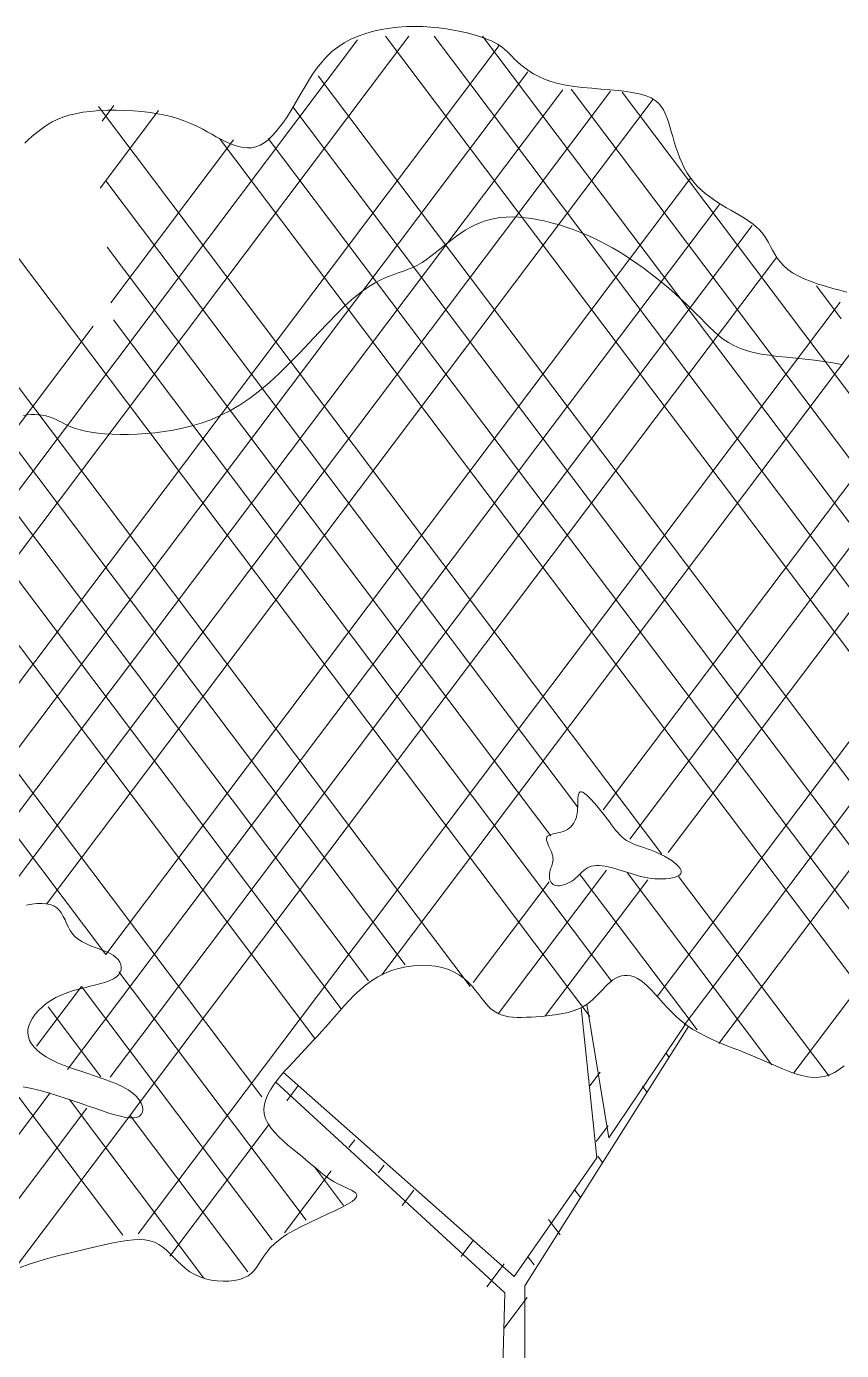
# Model space of a CAD drawing. Header units: metres. Extents: x -2401 to 2401, y 1 to 4503.
# Drawn here: x -977 to 700, y 1778 to 4503 of the extents above; entities that cross this region are included whole.
import ezdxf

# ---------------------------------------------------------------- set-up
doc = ezdxf.new("R2010")
doc.units = ezdxf.units.M
doc.layers.add('A-DETL-GENF', color=92, linetype='Continuous', lineweight=18)

# ---------------------------------------------------------------- blocks, each defined once
blk = doc.blocks.new('90 boom_aanzicht - 1_ Boom_Schaduw-3645209-00_0 Basismaterialen')
at = {"layer": 'A-DETL-GENF'}
for p, q in [((-263, 4493.5), (-246.4, 4497.1)), ((-246.4, 4497.1), (-229.5, 4499.9)), ((-229.5, 4499.9), (-212.4, 4501.9)), ((-212.4, 4501.9), (-195.3, 4503)), ((-195.3, 4503), (-178.2, 4503.4)), ((-178.2, 4503.4), (-161.3, 4503)), ((-161.3, 4503), (-144.7, 4502)), ((-144.7, 4502), (-128.6, 4500.4)), ((-128.6, 4500.4), (-113, 4498.3)), ((-113, 4498.3), (-98.1, 4495.9)), ((-323.5, 4469.5), (-309.5, 4477)), ((-309.5, 4477), (-294.7, 4483.4)), ((-294.7, 4483.4), (-279.1, 4488.9)), ((-279.1, 4488.9), (-263, 4493.5)), ((-98.1, 4495.9), (-83.9, 4493.1)), ((-83.9, 4493.1), (-70.5, 4490)), ((-70.5, 4490), (-58.2, 4486.8)), ((-58.2, 4486.8), (-46.9, 4483.5)), ((-46.9, 4483.5), (-36.9, 4480.2)), ((-36.9, 4480.2), (-28.1, 4476.9)), ((-28.1, 4476.9), (-20.4, 4473.7)), ((-20.4, 4473.7), (-13.7, 4470.5)), ((-13.7, 4470.5), (-7.8, 4467.1)), ((-359.5, 4441.1), (-348.5, 4451.6)), ((-348.5, 4451.6), (-336.6, 4461.1)), ((-336.6, 4461.1), (-323.5, 4469.5)), ((-7.8, 4467.1), (-2.4, 4463.6)), ((-2.4, 4463.6), (2.5, 4459.9)), ((2.5, 4459.9), (7.3, 4456)), ((7.3, 4456), (11.9, 4451.7)), ((11.9, 4451.7), (16.7, 4447)), ((16.7, 4447), (21.8, 4442)), ((-387.7, 4405.7), (-378.9, 4418.1)), ((-378.9, 4418.1), (-369.6, 4429.9)), ((-369.6, 4429.9), (-359.5, 4441.1)), ((21.8, 4442), (27.4, 4436.4)), ((27.4, 4436.4), (33.6, 4430.5)), ((33.6, 4430.5), (40.5, 4424.4)), ((40.5, 4424.4), (48.2, 4418.1)), ((48.2, 4418.1), (56.7, 4411.9)), ((-403.7, 4380.1), (-395.9, 4393)), ((-395.9, 4393), (-387.7, 4405.7)), ((56.7, 4411.9), (66.3, 4405.9)), ((66.3, 4405.9), (77, 4400.2)), ((77, 4400.2), (88.9, 4394.8)), ((88.9, 4394.8), (102.1, 4390.1)), ((102.1, 4390.1), (116.7, 4386)), ((-418.6, 4354.3), (-411.2, 4367.2)), ((-411.2, 4367.2), (-403.7, 4380.1)), ((116.7, 4386), (132.8, 4382.7)), ((132.8, 4382.7), (150, 4380.1)), ((150, 4380.1), (168, 4377.9)), ((168, 4377.9), (186.5, 4376.2)), ((186.5, 4376.2), (205, 4374.6)), ((205, 4374.6), (223.3, 4373)), ((223.3, 4373), (241, 4371.4)), ((241, 4371.4), (257.7, 4369.5)), ((257.7, 4369.5), (273, 4367.1)), ((273, 4367.1), (286.7, 4364.2)), ((286.7, 4364.2), (298.4, 4360.5)), ((298.4, 4360.5), (308.3, 4356.2)), ((-433.4, 4329.4), (-426, 4341.7)), ((-426, 4341.7), (-418.6, 4354.3)), ((308.3, 4356.2), (316.5, 4351.1)), ((316.5, 4351.1), (323.4, 4345.4)), ((323.4, 4345.4), (329, 4338.9)), ((329, 4338.9), (333.7, 4331.9)), ((-933.7, 4301.3), (-924.2, 4306.8)), ((-924.2, 4306.8), (-913.9, 4311.9)), ((-913.9, 4311.9), (-902.6, 4316.5)), ((-902.6, 4316.5), (-890.2, 4320.5)), ((-890.2, 4320.5), (-876.5, 4323.9)), ((-876.5, 4323.9), (-861.5, 4326.7)), ((-861.5, 4326.7), (-845.4, 4328.7)), ((-845.4, 4328.7), (-828.4, 4330.1)), ((-828.4, 4330.1), (-810.8, 4330.9)), ((-810.8, 4330.9), (-792.9, 4331.1)), ((-792.9, 4331.1), (-774.9, 4330.7)), ((-774.9, 4330.7), (-757, 4329.8)), ((-757, 4329.8), (-739.7, 4328.3)), ((-739.7, 4328.3), (-723, 4326.4)), ((-723, 4326.4), (-707.2, 4323.9)), ((-707.2, 4323.9), (-692.7, 4321)), ((-692.7, 4321), (-679.2, 4317.8)), ((-679.2, 4317.8), (-666.7, 4314.1)), ((-666.7, 4314.1), (-655.1, 4310.1)), ((-655.1, 4310.1), (-644.2, 4305.8)), ((-456.2, 4296), (-448.5, 4306.4)), ((-448.5, 4306.4), (-440.9, 4317.6)), ((-440.9, 4317.6), (-433.4, 4329.4)), ((333.7, 4331.9), (337.6, 4324.1)), ((337.6, 4324.1), (340.9, 4315.8)), ((340.9, 4315.8), (343.9, 4306.9)), ((343.9, 4306.9), (346.8, 4297.3)), ((-966.1, 4276.6), (-958.5, 4283)), ((-958.5, 4283), (-950.7, 4289.4)), ((-950.7, 4289.4), (-942.5, 4295.5)), ((-942.5, 4295.5), (-933.7, 4301.3)), ((-644.2, 4305.8), (-633.9, 4301.3)), ((-633.9, 4301.3), (-624, 4296.6)), ((-624, 4296.6), (-614.5, 4291.7)), ((-614.5, 4291.7), (-605.2, 4286.7)), ((-605.2, 4286.7), (-596, 4281.6)), ((-596, 4281.6), (-586.7, 4276.5)), ((-472, 4277.8), (-464, 4286.4)), ((-464, 4286.4), (-456.2, 4296)), ((346.8, 4297.3), (349.7, 4287.2)), ((349.7, 4287.2), (352.8, 4276.7)), ((-980.8, 4263.5), (-973.5, 4270)), ((-973.5, 4270), (-966.1, 4276.6)), ((-586.7, 4276.5), (-577.5, 4271.5)), ((-577.5, 4271.5), (-568.2, 4266.8)), ((-568.2, 4266.8), (-559, 4262.6)), ((-559, 4262.6), (-549.8, 4258.9)), ((-549.8, 4258.9), (-540.7, 4256.1)), ((-540.7, 4256.1), (-531.6, 4254.2)), ((-531.6, 4254.2), (-522.7, 4253.3)), ((-522.7, 4253.3), (-513.8, 4253.8)), ((-513.8, 4253.8), (-505.2, 4255.7)), ((-505.2, 4255.7), (-496.6, 4259.1)), ((-496.6, 4259.1), (-488.3, 4264)), ((-488.3, 4264), (-480.1, 4270.3)), ((-480.1, 4270.3), (-472, 4277.8)), ((352.8, 4276.7), (356, 4265.8)), ((356, 4265.8), (359.5, 4254.8)), ((359.5, 4254.8), (363.3, 4243.7)), ((363.3, 4243.7), (367.5, 4232.6)), ((367.5, 4232.6), (372.1, 4221.8)), ((372.1, 4221.8), (377.2, 4211.2)), ((377.2, 4211.2), (382.9, 4201.1)), ((382.9, 4201.1), (389.1, 4191.6)), ((389.1, 4191.6), (396, 4182.7)), ((396, 4182.7), (403.4, 4174.5)), ((403.4, 4174.5), (411.3, 4166.8)), ((411.3, 4166.8), (419.6, 4159.7)), ((419.6, 4159.7), (428.2, 4153.1)), ((428.2, 4153.1), (437, 4146.9)), ((437, 4146.9), (445.9, 4141.1)), ((445.9, 4141.1), (454.8, 4135.6)), ((454.8, 4135.6), (463.7, 4130.4)), ((463.7, 4130.4), (472.4, 4125.4)), ((472.4, 4125.4), (480.9, 4120.5)), ((480.9, 4120.5), (489.1, 4115.8)), ((489.1, 4115.8), (497, 4111.1)), ((-74.2, 4084), (-64.9, 4089.4)), ((-64.9, 4089.4), (-55.3, 4094.3)), ((-55.3, 4094.3), (-45.5, 4098.7)), ((-45.5, 4098.7), (-35.3, 4102.5)), ((-35.3, 4102.5), (-24.7, 4105.6)), ((-24.7, 4105.6), (-13.7, 4108.1)), ((-13.7, 4108.1), (-2.2, 4109.9)), ((-2.2, 4109.9), (9.8, 4111)), ((9.8, 4111), (22.4, 4111.3)), ((22.4, 4111.3), (35.4, 4110.8)), ((35.4, 4110.8), (48.8, 4109.7)), ((48.8, 4109.7), (62.6, 4107.8)), ((62.6, 4107.8), (76.7, 4105.4)), ((76.7, 4105.4), (90.9, 4102.4)), ((90.9, 4102.4), (105.2, 4098.8)), ((105.2, 4098.8), (119.5, 4094.8)), ((119.5, 4094.8), (133.8, 4090.3)), ((133.8, 4090.3), (147.9, 4085.3)), ((497, 4111.1), (504.5, 4106.3)), ((504.5, 4106.3), (511.7, 4101.4)), ((511.7, 4101.4), (518.5, 4096.3)), ((518.5, 4096.3), (524.9, 4091)), ((524.9, 4091), (530.9, 4085.4)), ((-109.9, 4058.3), (-101.2, 4065.2)), ((-101.2, 4065.2), (-92.3, 4071.9)), ((-92.3, 4071.9), (-83.3, 4078.2)), ((-83.3, 4078.2), (-74.2, 4084)), ((147.9, 4085.3), (161.8, 4080)), ((161.8, 4080), (175.5, 4074.3)), ((175.5, 4074.3), (189.1, 4068.3)), ((189.1, 4068.3), (202.5, 4061.8)), ((202.5, 4061.8), (215.8, 4054.9)), ((530.9, 4085.4), (536.4, 4079.3)), ((536.4, 4079.3), (541.3, 4072.8)), ((541.3, 4072.8), (545.8, 4065.8)), ((545.8, 4065.8), (550, 4058.4)), ((-145, 4030.4), (-136.2, 4037.2)), ((-136.2, 4037.2), (-127.4, 4044.2)), ((-127.4, 4044.2), (-118.7, 4051.3)), ((-118.7, 4051.3), (-109.9, 4058.3)), ((215.8, 4054.9), (229, 4047.6)), ((229, 4047.6), (242.1, 4039.9)), ((242.1, 4039.9), (255.1, 4031.8)), ((550, 4058.4), (554.1, 4050.7)), ((554.1, 4050.7), (558.3, 4042.7)), ((558.3, 4042.7), (562.9, 4034.6)), ((562.9, 4034.6), (568.1, 4026.6)), ((-191.5, 4003.5), (-181.8, 4007.6)), ((-181.8, 4007.6), (-172.3, 4012.4)), ((-172.3, 4012.4), (-163.1, 4017.9)), ((-163.1, 4017.9), (-154, 4023.9)), ((-154, 4023.9), (-145, 4030.4)), ((255.1, 4031.8), (268, 4023.3)), ((268, 4023.3), (281, 4014.3)), ((281, 4014.3), (293.9, 4005)), ((568.1, 4026.6), (574.1, 4018.6)), ((574.1, 4018.6), (581.2, 4010.9)), ((581.2, 4010.9), (589.5, 4003.4)), ((-259.6, 3975.9), (-246.6, 3982.6)), ((-246.6, 3982.6), (-234.5, 3987.9)), ((-234.5, 3987.9), (-222.9, 3992.4)), ((-222.9, 3992.4), (-212, 3996.2)), ((-212, 3996.2), (-201.5, 3999.8)), ((-201.5, 3999.8), (-191.5, 4003.5)), ((293.9, 4005), (306.8, 3995.2)), ((306.8, 3995.2), (319.6, 3985.2)), ((319.6, 3985.2), (332.2, 3974.9)), ((589.5, 4003.4), (599.4, 3996.4)), ((599.4, 3996.4), (610.8, 3989.9)), ((610.8, 3989.9), (623.7, 3983.9)), ((623.7, 3983.9), (637.5, 3978.4)), ((-303.7, 3944.9), (-288, 3957.4)), ((-288, 3957.4), (-273.3, 3967.7)), ((-273.3, 3967.7), (-259.6, 3975.9)), ((332.2, 3974.9), (344.5, 3964.5)), ((344.5, 3964.5), (356.6, 3954.1)), ((356.6, 3954.1), (368.3, 3943.6)), ((637.5, 3978.4), (652.1, 3973.3)), ((652.1, 3973.3), (667.1, 3968.6)), ((667.1, 3968.6), (682.1, 3964.3)), ((682.1, 3964.3), (696.9, 3960.3)), ((696.9, 3960.3), (710.9, 3956.6)), ((-338, 3912.5), (-320.4, 3929.8)), ((-320.4, 3929.8), (-303.7, 3944.9)), ((368.3, 3943.6), (379.6, 3933.1)), ((379.6, 3933.1), (390.4, 3922.8)), ((-356.5, 3893.5), (-338, 3912.5)), ((390.4, 3922.8), (400.6, 3912.7)), ((400.6, 3912.7), (410.4, 3902.9)), ((410.4, 3902.9), (419.7, 3893.4)), ((-395.4, 3852.4), (-375.7, 3873.4)), ((-375.7, 3873.4), (-356.5, 3893.5)), ((419.7, 3893.4), (428.8, 3884.3)), ((428.8, 3884.3), (438, 3875.6)), ((438, 3875.6), (447.3, 3867.5)), ((-415.6, 3831.2), (-395.4, 3852.4)), ((447.3, 3867.5), (457, 3859.9)), ((457, 3859.9), (467.4, 3852.9)), ((467.4, 3852.9), (478.6, 3846.6)), ((478.6, 3846.6), (490.7, 3841.1)), ((-436, 3810.2), (-415.6, 3831.2)), ((490.7, 3841.1), (504.1, 3836.3)), ((504.1, 3836.3), (518.8, 3832.4)), ((518.8, 3832.4), (534.7, 3829.2)), ((534.7, 3829.2), (551.6, 3826.6)), ((551.6, 3826.6), (569.4, 3824.4)), ((569.4, 3824.4), (587.7, 3822.4)), ((587.7, 3822.4), (606.5, 3820.5)), ((606.5, 3820.5), (625.6, 3818.6)), ((625.6, 3818.6), (644.7, 3816.5)), ((644.7, 3816.5), (663.6, 3814.1)), ((-477.4, 3770.8), (-456.7, 3789.9)), ((-456.7, 3789.9), (-436, 3810.2)), ((663.6, 3814.1), (682.2, 3811.2)), ((682.2, 3811.2), (700.3, 3807.6)), ((-498, 3753.2), (-477.4, 3770.8)), ((-538.6, 3724.2), (-518.4, 3737.8)), ((-518.4, 3737.8), (-498, 3753.2)), ((-578.4, 3702.5), (-558.6, 3712.5)), ((-558.6, 3712.5), (-538.6, 3724.2)), ((-983.2, 3702.6), (-975.7, 3704)), ((-975.7, 3704), (-968, 3704.7)), ((-968, 3704.7), (-960.3, 3704.8)), ((-960.3, 3704.8), (-952.5, 3704.3)), ((-952.5, 3704.3), (-944.9, 3703.4)), ((-944.9, 3703.4), (-937.6, 3701.9)), ((-937.6, 3701.9), (-930.6, 3700)), ((-930.6, 3700), (-924.1, 3697.6)), ((-924.1, 3697.6), (-917.8, 3694.9)), ((-917.8, 3694.9), (-911.7, 3691.9)), ((-911.7, 3691.9), (-905.5, 3688.7)), ((-905.5, 3688.7), (-899, 3685.5)), ((-899, 3685.5), (-892.1, 3682.2)), ((-892.1, 3682.2), (-884.5, 3678.9)), ((-656, 3676.3), (-636.8, 3681.1)), ((-636.8, 3681.1), (-617.5, 3686.9)), ((-617.5, 3686.9), (-598, 3694)), ((-598, 3694), (-578.4, 3702.5)), ((-884.5, 3678.9), (-876.1, 3675.8)), ((-876.1, 3675.8), (-866.6, 3672.9)), ((-866.6, 3672.9), (-855.9, 3670.3)), ((-855.9, 3670.3), (-843.9, 3668.1)), ((-843.9, 3668.1), (-830.6, 3666.2)), ((-830.6, 3666.2), (-816.2, 3664.8)), ((-816.2, 3664.8), (-800.8, 3663.9)), ((-800.8, 3663.9), (-784.4, 3663.4)), ((-784.4, 3663.4), (-767.4, 3663.5)), ((-767.4, 3663.5), (-749.6, 3664.1)), ((-749.6, 3664.1), (-731.4, 3665.3)), ((-731.4, 3665.3), (-712.9, 3667)), ((-712.9, 3667), (-694, 3669.4)), ((-694, 3669.4), (-675.1, 3672.4)), ((-675.1, 3672.4), (-656, 3676.3)), ((158.2, 2919.4), (157.8, 2914.8)), ((159, 2923.2), (158.2, 2919.4)), ((160.2, 2926), (159, 2923.2)), ((162, 2927.7), (160.2, 2926)), ((164.4, 2928.1), (162, 2927.7)), ((167.6, 2927.1), (164.4, 2928.1)), ((171.4, 2924.7), (167.6, 2927.1)), ((175.8, 2921.1), (171.4, 2924.7)), ((180.7, 2916.6), (175.8, 2921.1)), ((185.9, 2911.3), (180.7, 2916.6)), ((157.1, 2892.4), (156.5, 2886.7)), ((157.3, 2898.3), (157.1, 2892.4)), ((157.5, 2904.1), (157.3, 2898.3)), ((157.6, 2909.6), (157.5, 2904.1)), ((157.8, 2914.8), (157.6, 2909.6)), ((191.3, 2905.4), (185.9, 2911.3)), ((196.8, 2899), (191.3, 2905.4)), ((202.3, 2892.3), (196.8, 2899)), ((207.7, 2885.5), (202.3, 2892.3)), ((148.7, 2862.8), (146.1, 2859.1)), ((151, 2866.9), (148.7, 2862.8)), ((152.9, 2871.3), (151, 2866.9)), ((154.5, 2876.1), (152.9, 2871.3)), ((155.7, 2881.2), (154.5, 2876.1)), ((156.5, 2886.7), (155.7, 2881.2)), ((212.9, 2878.8), (207.7, 2885.5)), ((217.8, 2872.4), (212.9, 2878.8)), ((222.4, 2866.1), (217.8, 2872.4)), ((226.9, 2860.2), (222.4, 2866.1)), ((93.8, 2834.4), (93.2, 2831.7)), ((95.4, 2836.6), (93.8, 2834.4)), ((97.8, 2838.4), (95.4, 2836.6)), ((101, 2839.8), (97.8, 2838.4)), ((104.7, 2841), (101, 2839.8)), ((108.9, 2842), (104.7, 2841)), ((113.4, 2843), (108.9, 2842)), ((118.1, 2844), (113.4, 2843)), ((122.8, 2845.2), (118.1, 2844)), ((127.5, 2846.5), (122.8, 2845.2)), ((131.9, 2848.2), (127.5, 2846.5)), ((136, 2850.4), (131.9, 2848.2)), ((139.7, 2852.9), (136, 2850.4)), ((143.1, 2855.8), (139.7, 2852.9)), ((146.1, 2859.1), (143.1, 2855.8)), ((231.1, 2854.6), (226.9, 2860.2)), ((235.3, 2849.3), (231.1, 2854.6)), ((239.6, 2844.3), (235.3, 2849.3)), ((243.8, 2839.7), (239.6, 2844.3)), ((248.3, 2835.4), (243.8, 2839.7)), ((252.9, 2831.5), (248.3, 2835.4)), ((93.2, 2831.7), (93.3, 2828.5)), ((93.3, 2828.5), (94.2, 2825)), ((94.2, 2825), (95.5, 2821.1)), ((95.5, 2821.1), (97.3, 2817)), ((97.3, 2817), (99.2, 2812.8)), ((99.2, 2812.8), (101.2, 2808.5)), ((101.2, 2808.5), (103, 2804.2)), ((257.8, 2828.1), (252.9, 2831.5)), ((263, 2825), (257.8, 2828.1)), ((268.5, 2822.3), (263, 2825)), ((274.3, 2819.9), (268.5, 2822.3)), ((280.4, 2817.6), (274.3, 2819.9)), ((286.7, 2815.4), (280.4, 2817.6)), ((293.2, 2813.2), (286.7, 2815.4)), ((300, 2810.9), (293.2, 2813.2)), ((306.9, 2808.5), (300, 2810.9)), ((314, 2805.7), (306.9, 2808.5)), ((103, 2804.2), (104.6, 2800)), ((104.6, 2800), (105.8, 2796)), ((105.6, 2781.9), (104.7, 2778.7)), ((106.2, 2785.2), (105.6, 2781.9)), ((105.8, 2796), (106.4, 2792.2)), ((106.5, 2788.6), (106.2, 2785.2)), ((106.4, 2792.2), (106.5, 2788.6)), ((321.2, 2802.7), (314, 2805.7)), ((328.5, 2799.3), (321.2, 2802.7)), ((335.8, 2795.5), (328.5, 2799.3)), ((342.8, 2791.4), (335.8, 2795.5)), ((349.4, 2787.2), (342.8, 2791.4)), ((355.4, 2782.9), (349.4, 2787.2)), ((360.7, 2778.5), (355.4, 2782.9)), ((99.2, 2759.8), (99, 2756.5)), ((99, 2756.5), (99.1, 2753.2)), ((99.1, 2753.2), (99.4, 2749.9)), ((99.8, 2763.1), (99.2, 2759.8)), ((100.6, 2766.3), (99.8, 2763.1)), ((101.6, 2769.5), (100.6, 2766.3)), ((102.6, 2772.5), (101.6, 2769.5)), ((103.7, 2775.6), (102.6, 2772.5)), ((104.7, 2778.7), (103.7, 2775.6)), ((152.8, 2750.1), (156.3, 2753.3)), ((156.3, 2753.3), (159.6, 2756.6)), ((159.6, 2756.6), (162.9, 2759.9)), ((162.9, 2759.9), (166.3, 2763.2)), ((166.3, 2763.2), (169.7, 2766.2)), ((169.7, 2766.2), (173.3, 2769.1)), ((173.3, 2769.1), (177.1, 2771.5)), ((177.1, 2771.5), (181.2, 2773.6)), ((181.2, 2773.6), (185.7, 2775.1)), ((185.7, 2775.1), (190.6, 2776)), ((190.6, 2776), (195.9, 2776.4)), ((195.9, 2776.4), (201.6, 2776.3)), ((201.6, 2776.3), (207.6, 2775.7)), ((207.6, 2775.7), (213.8, 2774.8)), ((213.8, 2774.8), (220.2, 2773.5)), ((220.2, 2773.5), (226.8, 2772)), ((226.8, 2772), (233.5, 2770.2)), ((233.5, 2770.2), (240.2, 2768.2)), ((240.2, 2768.2), (246.9, 2766.1)), ((246.9, 2766.1), (253.6, 2764)), ((253.6, 2764), (260.3, 2761.8)), ((260.3, 2761.8), (267, 2759.6)), ((267, 2759.6), (273.7, 2757.6)), ((273.7, 2757.6), (280.5, 2755.6)), ((280.5, 2755.6), (287.3, 2753.8)), ((287.3, 2753.8), (294.3, 2752.1)), ((358.1, 2752.5), (363, 2754.5)), ((365, 2774.3), (360.7, 2778.5)), ((363, 2754.5), (366.8, 2756.8)), ((368.2, 2770.2), (365, 2774.3)), ((366.8, 2756.8), (369.4, 2759.6)), ((370.1, 2766.3), (368.2, 2770.2)), ((369.4, 2759.6), (370.5, 2762.8)), ((370.5, 2762.8), (370.1, 2766.3)), ((99.4, 2749.9), (100.2, 2746.9)), ((100.2, 2746.9), (101.2, 2744)), ((101.2, 2744), (102.7, 2741.4)), ((102.7, 2741.4), (104.5, 2739.1)), ((104.5, 2739.1), (106.8, 2737.3)), ((106.8, 2737.3), (109.5, 2735.9)), ((109.5, 2735.9), (112.6, 2735)), ((112.6, 2735), (116.1, 2734.7)), ((116.1, 2734.7), (119.9, 2734.8)), ((119.9, 2734.8), (124, 2735.4)), ((124, 2735.4), (128.2, 2736.4)), ((128.2, 2736.4), (132.5, 2737.9)), ((132.5, 2737.9), (136.8, 2739.7)), ((136.8, 2739.7), (141, 2741.8)), ((141, 2741.8), (145.1, 2744.3)), ((145.1, 2744.3), (149.1, 2747.1)), ((149.1, 2747.1), (152.8, 2750.1)), ((294.3, 2752.1), (301.4, 2750.8)), ((301.4, 2750.8), (308.6, 2749.7)), ((308.6, 2749.7), (316, 2749)), ((316, 2749), (323.6, 2748.6)), ((323.6, 2748.6), (331.2, 2748.6)), ((331.2, 2748.6), (338.6, 2749)), ((338.6, 2749), (345.7, 2749.8)), ((345.7, 2749.8), (352.2, 2751)), ((352.2, 2751), (358.1, 2752.5)), ((-946, 2698.4), (-956, 2698)), ((-936.7, 2697.8), (-946, 2698.4)), ((-966.5, 2696.7), (-977.3, 2694.6)), ((-956, 2698), (-966.5, 2696.7)), ((-928.3, 2696.1), (-936.7, 2697.8)), ((-920.9, 2693.3), (-928.3, 2696.1)), ((-914.7, 2689.2), (-920.9, 2693.3)), ((-909.6, 2684), (-914.7, 2689.2)), ((-905.3, 2678), (-909.6, 2684)), ((-901.5, 2671.4), (-905.3, 2678)), ((-898, 2664.3), (-901.5, 2671.4)), ((-894.7, 2657), (-898, 2664.3)), ((-891.1, 2649.7), (-894.7, 2657)), ((-887.2, 2642.6), (-891.1, 2649.7)), ((-882.6, 2635.9), (-887.2, 2642.6)), ((-877.2, 2629.8), (-882.6, 2635.9)), ((-870.8, 2624.5), (-877.2, 2629.8)), ((-863.4, 2619.8), (-870.8, 2624.5)), ((-855.4, 2615.7), (-863.4, 2619.8)), ((-846.9, 2612), (-855.4, 2615.7)), ((-838.2, 2608.6), (-846.9, 2612)), ((-829.5, 2605.4), (-838.2, 2608.6)), ((-821, 2602.3), (-829.5, 2605.4)), ((-812.8, 2599), (-821, 2602.3)), ((-805.3, 2595.5), (-812.8, 2599)), ((-798.7, 2591.6), (-805.3, 2595.5)), ((-793.1, 2587.3), (-798.7, 2591.6)), ((-788.6, 2582.6), (-793.1, 2587.3)), ((-785.3, 2577.6), (-788.6, 2582.6)), ((-783.1, 2572.4), (-785.3, 2577.6)), ((-784.4, 2556.7), (-782.6, 2561.9)), ((-782.2, 2567.1), (-783.1, 2572.4)), ((-782.6, 2561.9), (-782.2, 2567.1)), ((-211.4, 2564.7), (-226.3, 2560.2)), ((-196.1, 2568), (-211.4, 2564.7)), ((-180.7, 2570.1), (-196.1, 2568)), ((-165.4, 2570.9), (-180.7, 2570.1)), ((-150.3, 2570.5), (-165.4, 2570.9)), ((-135.7, 2568.9), (-150.3, 2570.5)), ((-121.8, 2566.1), (-135.7, 2568.9)), ((-108.7, 2562.1), (-121.8, 2566.1)), ((-96.8, 2557), (-108.7, 2562.1)), ((-824.2, 2533.3), (-814.3, 2536.3)), ((-814.3, 2536.3), (-805.5, 2539.5)), ((-805.5, 2539.5), (-798, 2543.1)), ((-798, 2543.1), (-792, 2547.3)), ((-792, 2547.3), (-787.5, 2551.9)), ((-787.5, 2551.9), (-784.4, 2556.7)), ((-267.3, 2539.1), (-279.6, 2529.9)), ((-254.4, 2547.3), (-267.3, 2539.1)), ((-240.7, 2554.4), (-254.4, 2547.3)), ((-226.3, 2560.2), (-240.7, 2554.4)), ((-86.1, 2550.9), (-96.8, 2557)), ((-76.5, 2543.8), (-86.1, 2550.9)), ((-67.9, 2536), (-76.5, 2543.8)), ((-60.1, 2527.7), (-67.9, 2536)), ((224.2, 2536.4), (218.7, 2531.3)), ((229.8, 2540.8), (224.2, 2536.4)), ((235.5, 2544.5), (229.8, 2540.8)), ((241.4, 2547.3), (235.5, 2544.5)), ((247.5, 2549.2), (241.4, 2547.3)), ((253.7, 2550.2), (247.5, 2549.2)), ((260, 2550.2), (253.7, 2550.2)), ((266.5, 2549.2), (260, 2550.2)), ((273.2, 2547.2), (266.5, 2549.2)), ((280, 2544.1), (273.2, 2547.2)), ((286.9, 2539.9), (280, 2544.1)), ((294, 2534.5), (286.9, 2539.9)), ((-916.8, 2504.4), (-905.9, 2509.7)), ((-905.9, 2509.7), (-894.4, 2514.3)), ((-894.4, 2514.3), (-882.4, 2518.2)), ((-882.4, 2518.2), (-870.3, 2521.7)), ((-870.3, 2521.7), (-858.2, 2524.8)), ((-858.2, 2524.8), (-846.3, 2527.7)), ((-846.3, 2527.7), (-834.9, 2530.5)), ((-834.9, 2530.5), (-824.2, 2533.3)), ((-302.5, 2509.5), (-313.2, 2498.7)), ((-291.3, 2520), (-302.5, 2509.5)), ((-279.6, 2529.9), (-291.3, 2520)), ((-52.9, 2519.3), (-60.1, 2527.7)), ((-46.3, 2510.8), (-52.9, 2519.3)), ((-39.9, 2502.6), (-46.3, 2510.8)), ((195.6, 2507.3), (189.1, 2501.2)), ((201.7, 2513.5), (195.6, 2507.3)), ((207.6, 2519.7), (201.7, 2513.5)), ((213.2, 2525.7), (207.6, 2519.7)), ((218.7, 2531.3), (213.2, 2525.7)), ((301.2, 2528), (294, 2534.5)), ((308.6, 2520.5), (301.2, 2528)), ((316.3, 2512.2), (308.6, 2520.5)), ((324.3, 2503.2), (316.3, 2512.2)), ((-952.8, 2477.8), (-945.2, 2485.1)), ((-945.2, 2485.1), (-936.5, 2492.1)), ((-936.5, 2492.1), (-927.1, 2498.5)), ((-927.1, 2498.5), (-916.8, 2504.4)), ((-323.4, 2487.6), (-333.3, 2476.4)), ((-313.2, 2498.7), (-323.4, 2487.6)), ((-33.7, 2494.8), (-39.9, 2502.6)), ((-27.6, 2487.7), (-33.7, 2494.8)), ((-21.2, 2481.5), (-27.6, 2487.7)), ((-14.6, 2476.4), (-21.2, 2481.5)), ((157.2, 2480.7), (147.6, 2477.1)), ((166.2, 2484.9), (157.2, 2480.7)), ((164.6, 2484.2), (196.7, 2174.6)), ((174.5, 2489.8), (166.2, 2484.9)), ((182.1, 2495.3), (174.5, 2489.8)), ((176, 2491), (221.6, 2216)), ((189.1, 2501.2), (182.1, 2495.3)), ((332.6, 2493.9), (324.3, 2503.2)), ((341.4, 2484.2), (332.6, 2493.9)), ((350.8, 2474.6), (341.4, 2484.2)), ((-972.4, 2446.6), (-969.3, 2454.5)), ((-969.3, 2454.5), (-965, 2462.4)), ((-965, 2462.4), (-959.5, 2470.2)), ((-959.5, 2470.2), (-952.8, 2477.8)), ((-352, 2454.7), (-361.1, 2444.5)), ((-342.8, 2465.4), (-352, 2454.7)), ((-333.3, 2476.4), (-342.8, 2465.4)), ((-7.6, 2472.3), (-14.6, 2476.4)), ((-0.3, 2469.2), (-7.6, 2472.3)), ((7.4, 2466.8), (-0.3, 2469.2)), ((15.4, 2465.2), (7.4, 2466.8)), ((23.9, 2464.2), (15.4, 2465.2)), ((32.7, 2463.8), (23.9, 2464.2)), ((41.9, 2463.7), (32.7, 2463.8)), ((51.6, 2463.9), (41.9, 2463.7)), ((61.6, 2464.4), (51.6, 2463.9)), ((72.1, 2465), (61.6, 2464.4)), ((82.9, 2465.7), (72.1, 2465)), ((93.9, 2466.7), (82.9, 2465.7)), ((104.9, 2468), (93.9, 2466.7)), ((116, 2469.6), (104.9, 2468)), ((126.8, 2471.6), (116, 2469.6)), ((137.4, 2474.1), (126.8, 2471.6)), ((147.6, 2477.1), (137.4, 2474.1)), ((360.7, 2465), (350.8, 2474.6)), ((371.2, 2455.8), (360.7, 2465)), ((382.4, 2447.2), (371.2, 2455.8)), ((-974.5, 2431.1), (-974.2, 2438.8)), ((-973.3, 2423.5), (-974.5, 2431.1)), ((-974.2, 2438.8), (-972.4, 2446.6)), ((-369.9, 2434.7), (-378.5, 2425.2)), ((-361.1, 2444.5), (-369.9, 2434.7)), ((385.1, 2445.3), (48.3, 1911.3)), ((221.6, 2216), (379.3, 2449.6)), ((394.4, 2439.1), (382.4, 2447.2)), ((407, 2431.7), (394.4, 2439.1)), ((420.3, 2424.8), (407, 2431.7)), ((-970.8, 2416.2), (-973.3, 2423.5)), ((-966.8, 2409), (-970.8, 2416.2)), ((-961.4, 2402.1), (-966.8, 2409)), ((-954.6, 2395.3), (-961.4, 2402.1)), ((-395.4, 2407.1), (-403.8, 2398.2)), ((-387, 2416.1), (-395.4, 2407.1)), ((-378.5, 2425.2), (-387, 2416.1)), ((434, 2418.3), (420.3, 2424.8)), ((448.1, 2412.2), (434, 2418.3)), ((462.5, 2406.2), (448.1, 2412.2)), ((477.2, 2400.4), (462.5, 2406.2)), ((492, 2394.6), (477.2, 2400.4)), ((-946.4, 2388.8), (-954.6, 2395.3)), ((-936.8, 2382.5), (-946.4, 2388.8)), ((-925.8, 2376.4), (-936.8, 2382.5)), ((-913.4, 2370.5), (-925.8, 2376.4)), ((-428.6, 2371.7), (-436.9, 2362.7)), ((-420.3, 2380.6), (-428.6, 2371.7)), ((-412.1, 2389.4), (-420.3, 2380.6)), ((-403.8, 2398.2), (-412.1, 2389.4)), ((506.8, 2388.7), (492, 2394.6)), ((521.6, 2382.6), (506.8, 2388.7)), ((536.2, 2376.3), (521.6, 2382.6)), ((550.7, 2369.9), (536.2, 2376.3)), ((-899.6, 2364.9), (-913.4, 2370.5)), ((-884.8, 2359.5), (-899.6, 2364.9)), ((-869.3, 2354.1), (-884.8, 2359.5)), ((-853.4, 2348.9), (-869.3, 2354.1)), ((-837.4, 2343.6), (-853.4, 2348.9)), ((-453.5, 2343.9), (-461.4, 2334.3)), ((-445.3, 2353.4), (-453.5, 2343.9)), ((26.8, 1930.3), (-448.2, 2350)), ((-436.9, 2362.7), (-445.3, 2353.4)), ((564.9, 2363.7), (550.7, 2369.9)), ((578.9, 2357.8), (564.9, 2363.7)), ((592.5, 2352.4), (578.9, 2357.8)), ((605.8, 2347.8), (592.5, 2352.4)), ((618.6, 2344), (605.8, 2347.8)), ((631, 2341.4), (618.6, 2344)), ((675.4, 2345.8), (665.1, 2342.3)), ((685.5, 2350.6), (675.4, 2345.8)), ((695.5, 2356.7), (685.5, 2350.6)), ((705.4, 2363.8), (695.5, 2356.7)), ((-983.8, 2321), (-966.5, 2317.4)), ((-966.5, 2317.4), (-949.1, 2313.1)), ((-821.6, 2338.2), (-837.4, 2343.6)), ((-806.5, 2332.7), (-821.6, 2338.2)), ((-792.3, 2326.9), (-806.5, 2332.7)), ((-779.3, 2320.9), (-792.3, 2326.9)), ((-768, 2314.6), (-779.3, 2320.9)), ((-468.7, 2324.5), (-475.2, 2314.6)), ((-461.4, 2334.3), (-468.7, 2324.5)), ((7.1, 1896.7), (-464.4, 2330.2)), ((642.9, 2340.1), (631, 2341.4)), ((654.3, 2340.4), (642.9, 2340.1)), ((665.1, 2342.3), (654.3, 2340.4)), ((-949.1, 2313.1), (-931.7, 2308.3)), ((-931.7, 2308.3), (-914.5, 2303.2)), ((-914.5, 2303.2), (-897.5, 2297.7)), ((-897.5, 2297.7), (-881, 2292.2)), ((-881, 2292.2), (-864.9, 2286.6)), ((-758.5, 2307.9), (-768, 2314.6)), ((-750.9, 2300.9), (-758.5, 2307.9)), ((-745.1, 2293.9), (-750.9, 2300.9)), ((-741, 2287), (-745.1, 2293.9)), ((-484.8, 2294.7), (-487.6, 2284.8)), ((-480.6, 2304.7), (-484.8, 2294.7)), ((-475.2, 2314.6), (-480.6, 2304.7)), ((-864.9, 2286.6), (-849.5, 2281.2)), ((-849.5, 2281.2), (-834.7, 2276)), ((-834.7, 2276), (-820.7, 2271.1)), ((-820.7, 2271.1), (-807.6, 2266.8)), ((-807.6, 2266.8), (-795.3, 2263.1)), ((-795.3, 2263.1), (-784, 2260.1)), ((-745, 2260.4), (-741.1, 2264.1)), ((-741.1, 2264.1), (-738.8, 2268.8)), ((-738.6, 2280.4), (-741, 2287)), ((-738.8, 2268.8), (-737.9, 2274.2)), ((-737.9, 2274.2), (-738.6, 2280.4)), ((-487.6, 2284.8), (-488.7, 2274.9)), ((-488.7, 2274.9), (-487.9, 2265.1)), ((-487.9, 2265.1), (-485, 2255.4)), ((-784, 2260.1), (-773.8, 2258)), ((-773.8, 2258), (-764.7, 2256.8)), ((-764.7, 2256.8), (-756.8, 2256.8)), ((-756.8, 2256.8), (-750.2, 2258)), ((-750.2, 2258), (-745, 2260.4)), ((-485, 2255.4), (-480.3, 2245.8)), ((-480.3, 2245.8), (-474.1, 2236.4)), ((-474.1, 2236.4), (-466.6, 2227.2)), ((-466.6, 2227.2), (-458.1, 2218.2)), ((-458.1, 2218.2), (-448.8, 2209.4)), ((-448.8, 2209.4), (-439.1, 2200.9)), ((-439.1, 2200.9), (-429.3, 2192.7)), ((-429.3, 2192.7), (-419.6, 2184.8)), ((-419.6, 2184.8), (-410.2, 2177.2)), ((-410.2, 2177.2), (-401.5, 2170)), ((-401.5, 2170), (-393.4, 2163.1)), ((-393.4, 2163.1), (-385.7, 2156.6)), ((-385.7, 2156.6), (-378.4, 2150.4)), ((196.7, 2174.6), (26.8, 1930.3)), ((-378.4, 2150.4), (-371.4, 2144.6)), ((-371.4, 2144.6), (-364.5, 2139.1)), ((-364.5, 2139.1), (-357.7, 2134.1)), ((-357.7, 2134.1), (-350.8, 2129.4)), ((-350.8, 2129.4), (-343.8, 2125.1)), ((-343.8, 2125.1), (-336.6, 2121.1)), ((-336.6, 2121.1), (-329.1, 2117.5)), ((-329.1, 2117.5), (-321.6, 2114.2)), ((-321.6, 2114.2), (-314.6, 2111.1)), ((-314.6, 2111.1), (-308.2, 2108)), ((-308.2, 2108), (-303.1, 2104.9)), ((-303.1, 2104.9), (-299.4, 2101.6)), ((-299.4, 2101.6), (-297.6, 2098.1)), ((-328.6, 2072.7), (-342.8, 2065.9)), ((-316.5, 2079.1), (-328.6, 2072.7)), ((-307.2, 2084.7), (-316.5, 2079.1)), ((-301.2, 2089.7), (-307.2, 2084.7)), ((-298.1, 2094.1), (-301.2, 2089.7)), ((-297.6, 2098.1), (-298.1, 2094.1)), ((-375.6, 2050.7), (-393, 2042.5)), ((-358.7, 2058.5), (-375.6, 2050.7)), ((-342.8, 2065.9), (-358.7, 2058.5)), ((-426.7, 2025.3), (-442, 2016.5)), ((-410.2, 2034), (-426.7, 2025.3)), ((-393, 2042.5), (-410.2, 2034)), ((-832.2, 1992.2), (-850.4, 1988)), ((-815, 1996.2), (-832.2, 1992.2)), ((-799, 1999.6), (-815, 1996.2)), ((-784, 2002.5), (-799, 1999.6)), ((-770, 2004.6), (-784, 2002.5)), ((-757, 2006), (-770, 2004.6)), ((-744.9, 2006.4), (-757, 2006)), ((-733.7, 2005.7), (-744.9, 2006.4)), ((-723.4, 2003.9), (-733.7, 2005.7)), ((-713.8, 2000.8), (-723.4, 2003.9)), ((-705, 1996.4), (-713.8, 2000.8)), ((-696.8, 1990.8), (-705, 1996.4)), ((-688.9, 1984.3), (-696.8, 1990.8)), ((-475.5, 1989.5), (-482.8, 1980.8)), ((-466.4, 1998.5), (-475.5, 1989.5)), ((-455.3, 2007.5), (-466.4, 1998.5)), ((-442, 2016.5), (-455.3, 2007.5)), ((-931.4, 1968.1), (-951.8, 1962.2)), ((-910.6, 1973.5), (-931.4, 1968.1)), ((-890, 1978.7), (-910.6, 1973.5)), ((-869.8, 1983.5), (-890, 1978.7)), ((-850.4, 1988), (-869.8, 1983.5)), ((-681.3, 1977.2), (-688.9, 1984.3)), ((-673.8, 1969.6), (-681.3, 1977.2)), ((-666.2, 1961.9), (-673.8, 1969.6)), ((-494.2, 1964), (-499, 1956.3)), ((-489, 1972.2), (-494.2, 1964)), ((-482.8, 1980.8), (-489, 1972.2)), ((-971.6, 1955.8), (-990.4, 1949)), ((-951.8, 1962.2), (-971.6, 1955.8)), ((-658.2, 1954.2), (-666.2, 1961.9)), ((-649.9, 1946.9), (-658.2, 1954.2)), ((-640.9, 1940.2), (-649.9, 1946.9)), ((-631.1, 1934.3), (-640.9, 1940.2)), ((-514.5, 1936.7), (-521.3, 1931.6)), ((-508.7, 1942.5), (-514.5, 1936.7)), ((-503.7, 1949.1), (-508.7, 1942.5)), ((-499, 1956.3), (-503.7, 1949.1)), ((-620.4, 1929.5), (-631.1, 1934.3)), ((-609, 1925.7), (-620.4, 1929.5)), ((-597.1, 1922.9), (-609, 1925.7)), ((-584.9, 1921.2), (-597.1, 1922.9)), ((-572.8, 1920.5), (-584.9, 1921.2)), ((-561, 1920.8), (-572.8, 1920.5)), ((-549.7, 1922.1), (-561, 1920.8)), ((-539.1, 1924.3), (-549.7, 1922.1)), ((-529.6, 1927.5), (-539.1, 1924.3)), ((-521.3, 1931.6), (-529.6, 1927.5)), ((48.3, 1911.3), (48.3, 1682.4)), ((-45.8, 1.2), (7.1, 1896.7))]:
    blk.add_line(p, q, dxfattribs=at)
at = {"layer": 'A-DETL-GENF', "lineweight": 13}
for p, q in [((-2153.6, 2010.3), (-295.7, 4475.9)), ((-2083.5, 1970.7), (-190.2, 4483.1)), ((1349.7, 2375.9), (-238.2, 4483.2)), ((1497.7, 2312.2), (-138.4, 4483.4)), ((1721.2, 2148.4), (-38.5, 4483.5)), ((-1900.8, 1947.8), (-4.4, 4464.3)), ((-1803.6, 1944), (54.5, 4409.7)), ((1167.3, 2352.6), (-377.1, 4402.1)), ((-1693, 1958), (126.8, 4373.1)), ((-1593.2, 1957.8), (224.8, 4370.3)), ((1875.5, 2076.3), (143.8, 4374.4)), ((1960.5, 2096.3), (248.6, 4368)), ((-936.4, 2696.6), (312.3, 4353.7)), ((330.3, 2799.8), (-829.2, 4338.6)), ((-821.6, 4308.8), (-797.5, 4340.8)), ((1147.9, 2245.7), (-429, 4338.2)), ((-825.9, 4170.4), (-705.5, 4330.1)), ((-803.8, 3934.3), (-551, 4269.8)), ((802.5, 2438.6), (-579.7, 4272.9)), ((1123.7, 2145.1), (-479.8, 4273)), ((-814.2, 2593.5), (389.7, 4191.1)), ((156.8, 2897.4), (-814.2, 4185.9)), ((182.1, 2465.6), (-1064.2, 4119.6)), ((-892.7, 2356.6), (449, 4137.1)), ((-804.8, 2340.5), (516.2, 4093.5)), ((-197.7, 2571.6), (-1327.3, 4070.6)), ((102, 2837.4), (-810.9, 4048.8)), ((-741, 2292.4), (566.7, 4027.8)), ((-273.1, 2539), (-1367, 3990.6)), ((699.8, 3901.9), (648.6, 3969.8)), ((-747.5, 2018.5), (697.3, 3935.8)), ((-245.8, 2551.5), (789.4, 3925.2)), ((-329.6, 2481.2), (-1412.9, 3918.8)), ((-64.2, 2527.1), (-1114.2, 3920.5)), ((227.8, 2537.7), (-798.3, 3899.4)), ((209.8, 2890.7), (987.9, 3923.3)), ((-2208.3, 2070.5), (-839.9, 3886.4)), ((-383.8, 2420.5), (-1478.4, 3873)), ((264.4, 2830.5), (1049.3, 3872)), ((343.7, 2803), (1109.4, 3819.2)), ((-493.1, 2300), (-1619.2, 3794.5)), ((-814.2, 2593.5), (-1675.2, 3736.1)), ((320.5, 2506.8), (1214.2, 3692.8)), ((376.2, 2448), (1264.8, 3627.2)), ((447.6, 2410.1), (1311.2, 3556.1)), ((602.3, 2349.9), (1439.6, 3461)), ((-6.4, 2471.1), (216.3, 2766.6)), ((402.9, 2438.1), (162.2, 2757.5)), ((557, 2366.3), (259.1, 2761.7)), ((674.9, 2342.5), (365, 2753.8)), ((-58, 2535.3), (98.4, 2742.9)), ((90.9, 2467.6), (301.6, 2747.1)), ((-401.8, 2046.2), (-787, 2557.4)), ((-956.5, 2404.6), (-864.2, 2527.1)), ((-471.5, 2006), (-864.2, 2527.1)), ((-824.4, 2341.6), (-932.7, 2485.3)), ((345.1, 2382), (339.1, 2390)), ((182.1, 2323.1), (203.2, 2351.1)), ((-778.7, 2015.5), (-1007.4, 2319)), ((-441.4, 2292), (-417.3, 2323.9)), ((299.5, 2309.9), (290.5, 2321.9)), ((-1289.9, 1829.5), (-928.8, 2308.7)), ((-612.1, 1927.1), (-888.9, 2294.5)), ((-777.2, 2244.5), (-741, 2292.4)), ((-1190, 1829.3), (-853, 2276.6)), ((-1005.8, 1941), (-777.2, 2244.5)), ((-521.9, 1940.2), (-764.2, 2261.7)), ((-682.1, 1972.5), (-477.5, 2244)), ((195.6, 2208.4), (219.7, 2240.3)), ((-313.8, 2195.8), (-301.8, 2211.8)), ((-324.6, 2076.4), (-384.7, 2156.3)), ((-253.1, 2143.7), (-241.1, 2159.6)), ((207.9, 2166), (198.9, 2178)), ((-446.2, 2020.1), (-349.9, 2147.9)), ((-203.9, 2076.2), (-179.9, 2108.2)), ((163.4, 2092.4), (151.3, 2108.4)), ((121.1, 2015.9), (97, 2047.8)), ((-82.7, 1971.7), (-58.6, 2003.6)), ((67.6, 1954.1), (55.6, 1970.1)), ((-30.1, 1908.9), (6.1, 1956.8)), ((5.3, 1823.1), (53.4, 1886.9))]:
    blk.add_line(p, q, dxfattribs=at)

msp = doc.modelspace()

# ---------------------------------------------------------------- block references
msp.add_blockref('90 boom_aanzicht - 1_ Boom_Schaduw-3645209-00_0 Basismaterialen', (0, 0))

doc.saveas('drawing.dxf')
